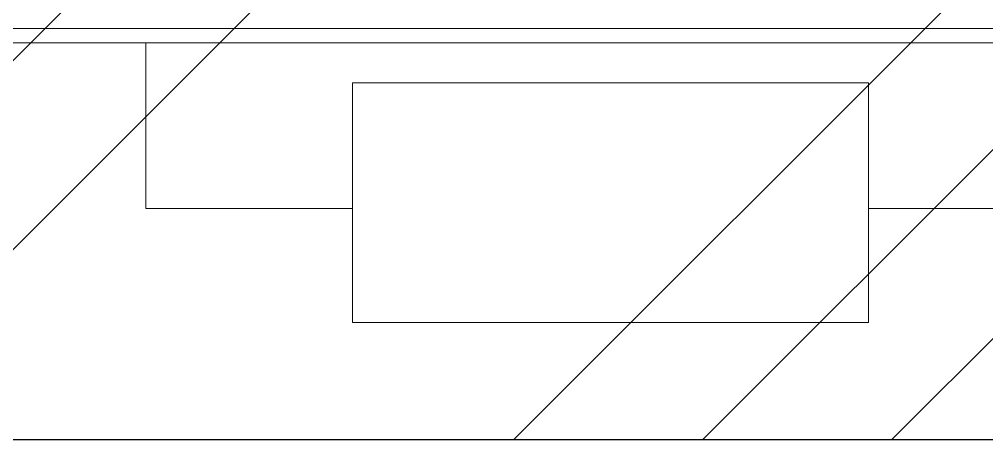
# Model space of a CAD drawing. Header units: millimetres. Extents: x 674 to 609626, y -20132 to 4061356.
# Drawn here: x 442910 to 449005, y 3967087 to 3969737 of the extents above; entities that cross this region are included whole.
import ezdxf

# ---------------------------------------------------------------- set-up
doc = ezdxf.new("R2010")
doc.units = ezdxf.units.MM
for name, color, linetype, lineweight in [('A-010-M_LINE', 90, 'Continuous', 18), ('A-230-M_FLOOR', 192, 'Continuous', 13), ('P-500-M_PLMB_EQPM', 2, 'Continuous', 13), ('Z-060-M_DETAIL', 92, 'Continuous', 25)]:
    doc.layers.add(name, color=color, linetype=linetype, lineweight=lineweight)

# ---------------------------------------------------------------- blocks, each defined once
blk = doc.blocks.new('grease trap - grease trap-1556562-S0_021 - ROOF LOADING PLAN')
at = {"layer": 'P-500-M_PLMB_EQPM', "lineweight": 5}
for p, q in [((-2376540.6, 3969286.9), (-2379790.6, 3969286.9)), ((-2379790.6, 3969286.9), (-2379790.6, 3967776.9)), ((-2376540.6, 3967776.9), (-2376540.6, 3969286.9)), ((-2379790.6, 3967776.9), (-2376540.6, 3967776.9))]:
    blk.add_line(p, q, dxfattribs=at)
blk = doc.blocks.new('25021-APA-ZZ-ZZ-M3-AR-000001_V3_rvt-2-S0_021 - ROOF LOADING PLAN')
at = {"layer": 'A-230-M_FLOOR', "lineweight": 5}
for p, q in [((-2369626.5, 3969677.9), (-2393037.7, 3969677.9)), ((-2383824.6, 3969587.9), (-2368709.5, 3969587.9)), ((-2380971.4, 3969587.9), (-2380971.4, 3969326.9)), ((-2380971.4, 3969326.9), (-2380971.4, 3968543.9)), ((-2380971.4, 3968543.9), (-2379669.3, 3968543.9)), ((-2376419.3, 3968543.9), (-2368699.5, 3968543.9))]:
    blk.add_line(p, q, dxfattribs=at)
at = {"layer": 'P-500-M_PLMB_EQPM', "color": 253, "lineweight": 5}
blk.add_blockref('grease trap - grease trap-1556562-S0_021 - ROOF LOADING PLAN', (121.3, 48.5), dxfattribs=at)

msp = doc.modelspace()

# ---------------------------------------------------------------- hatches: boundary and pattern name
at = {"layer": 'Z-060-M_DETAIL', "lineweight": 18}
h = msp.add_hatch(dxfattribs=at)
h.set_pattern_fill('FP_46', color=171, style=0, pattern_type=2)
h.set_pattern_definition([(45, (2824679.3, 0), (-3367.596, 3367.596), []), (45, (2825870, 0), (0, 6735.192), []), (45, (2823488.7, 0), (0, 6735.192), [])])
h.paths.add_polyline_path([(521463.5, 3967087.2), (526641.8, 3967087.2), (519221, 3993545.4), (507838.3, 3995964.9), (506690.8, 3999297.5), (504771.9, 3998993.5), (498761.8, 4037108.9), (471346.8, 4030276.5), (477409.9, 4012393.8), (477108.2, 4012291.6), (470444.5, 4031643.9), (413821.6, 4012146.7), (429337.1, 3967087.2), (517392.2, 3967087.2)])

# ---------------------------------------------------------------- linework, layer by layer
at = {"layer": 'A-010-M_LINE', "lineweight": 25}
msp.add_line((429337.1, 3967087.2), (526641.8, 3967087.2), dxfattribs=at)

# ---------------------------------------------------------------- block references
at = {"lineweight": 5}
msp.add_blockref('25021-APA-ZZ-ZZ-M3-AR-000001_V3_rvt-2-S0_021 - ROOF LOADING PLAN', (2824679.3, 0), dxfattribs=at)

doc.saveas('drawing.dxf')
